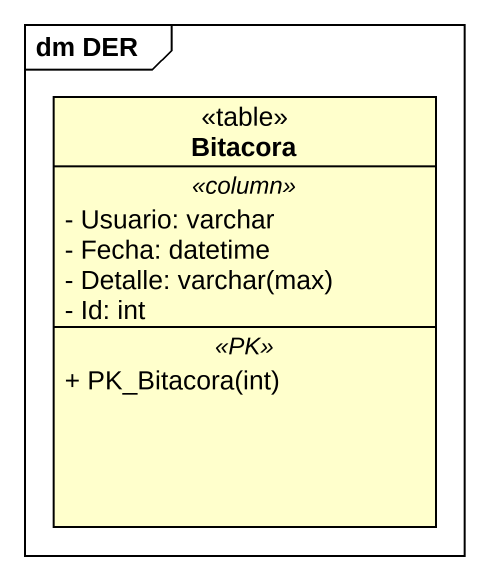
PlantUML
@startuml
mainframe dm DER
hide circle
hide empty members
skinparam classAttributeIconSize 0
class Bitacora <<table>> {
  .. <<column>> ..
  - Usuario: varchar
  - Fecha: datetime
  {field} - Detalle: varchar(max)
  - Id: int
  .. <<PK>> ..
  + PK_Bitacora(int)
}
@enduml
